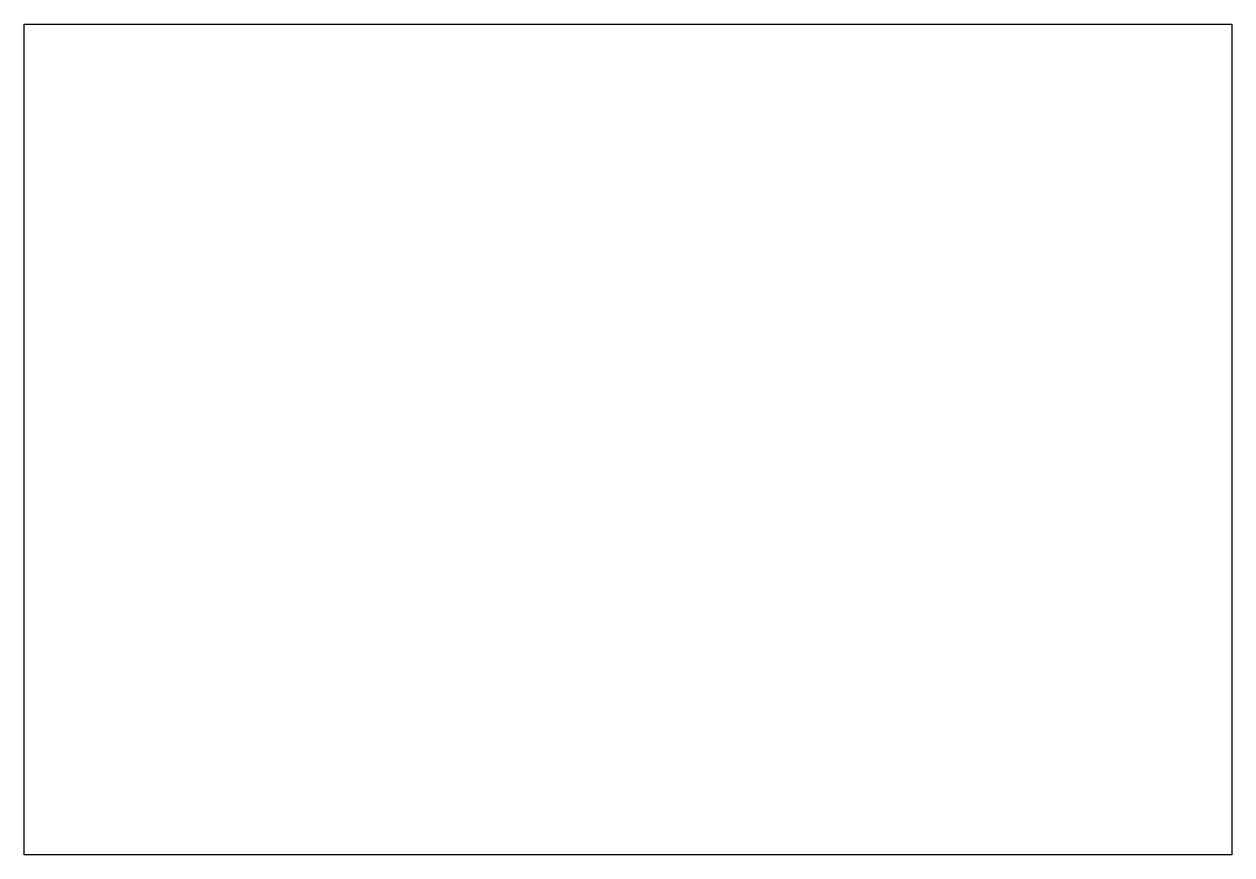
# Model space of a CAD drawing. Header units: metres. Extents: x 0 to 0.635, y -3.651 to -3.215.
import ezdxf

# ---------------------------------------------------------------- set-up
doc = ezdxf.new("R2010")
doc.units = ezdxf.units.M
doc.layers.get('0').update_dxf_attribs({"linetype": 'CONTINUOUS'})

msp = doc.modelspace()

# ---------------------------------------------------------------- linework, layer by layer
msp.add_lwpolyline([(0.6349, -3.651), (0, -3.651), (0, -3.21453), (0.6349, -3.21453)], close=True)

doc.saveas('drawing.dxf')
